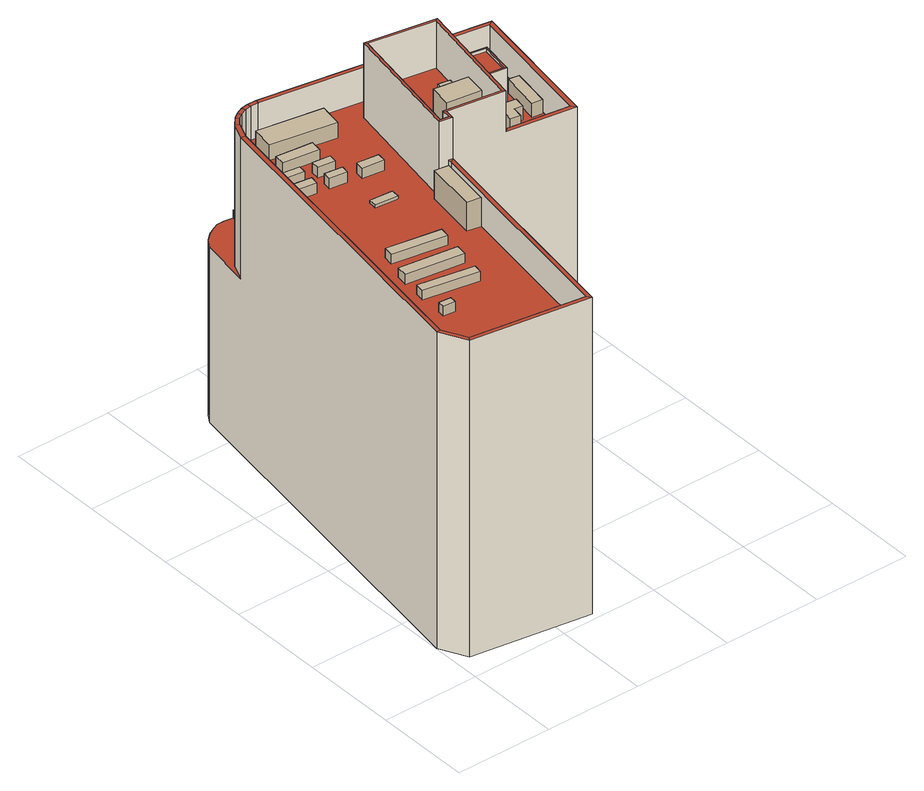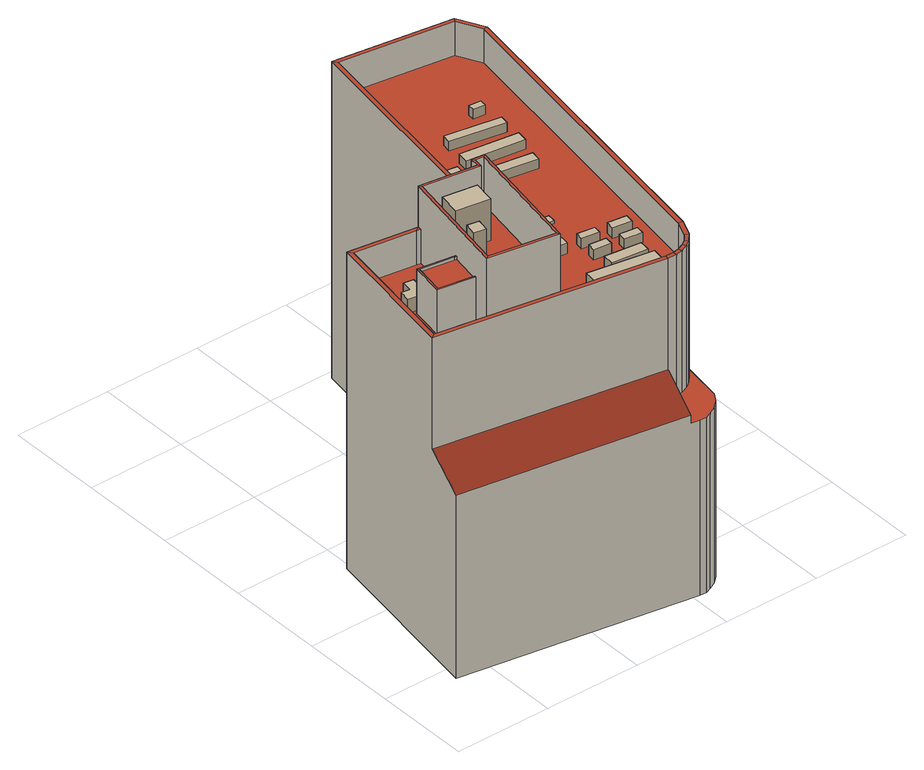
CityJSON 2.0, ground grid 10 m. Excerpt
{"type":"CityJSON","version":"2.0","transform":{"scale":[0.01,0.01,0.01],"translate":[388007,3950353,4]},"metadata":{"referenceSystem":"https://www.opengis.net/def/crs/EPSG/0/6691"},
"CityObjects":{
"building1":{"type":"Building","attributes":{"延べ面積換算係数":"0.8","大字・町コード":"25","町・丁目コード":"2","13+区市町村コード+大字・町コード+町・丁目コード":"13101025002","地区計画":"神田錦町南部地区","class":"3002","usage":"401","measuredHeight":34,"storeysAboveGround":8,"storeysBelowGround":2,"RiverFloodingRiskAttribute.description":"8","RiverFloodingRiskAttribute.rank":"1","RiverFloodingRiskAttribute.depth":0.378,"RiverFloodingRiskAttribute.adminType":"2","RiverFloodingRiskAttribute.scale":"2","HighTideRiskAttribute.description":"2","HighTideRiskAttribute.rank":"1","HighTideRiskAttribute.depth":0.03,"BuildingDetailAttribute.buildingRoofEdgeArea":769,"BuildingDetailAttribute.fireproofStructureType":"1001","BuildingDetailAttribute.urbanPlanType":"21","BuildingDetailAttribute.areaClassificationType":"22","BuildingDetailAttribute.districtsAndZonesType":"10","BuildingDetailAttribute.landUseType":"212","BuildingDetailAttribute.detailedUsage":"1210","BuildingDetailAttribute.specifiedBuildingCoverageRate":80,"BuildingDetailAttribute.specifiedFloorAreaRate":600,"BuildingDetailAttribute.surveyYear":2021,"BuildingIDAttribute.prefecture":"13","BuildingIDAttribute.city":"13101"},"address":[{"country":"日本","locality":"東京都千代田区神田錦町二丁目"}],"children":["building1-1"],"geometry":[{"type":"Solid","lod":"2","boundaries":[[[[0,1,2,3,4,5,6,7,8,9,10,11]],[[12,13,14,15,16,17,18,19,20,21,22,23,24,25,26,27,28,29,30,31,32,33,34]],[[35,36,37,38]],[[39,40,41,42]],[[43,44,36,35]],[[45,44,43,46]],[[47,48,49,50]],[[51,52,53,54]],[[55,56,57,58]],[[59,60,61,62]],[[63,45,46,64]],[[42,65,39]],[[66,67,68,69]],[[70,55,58,71]],[[72,73,74,75,76,77,78,79,80,81,82,83,84,85]],[[86,87,88,89,90,91]],[[56,92,93,57]],[[94,95,96]],[[62,61,97,98]],[[40,99,100,41]],[[53,52,101]],[[97,102,103,98]],[[104,105,106]],[[102,51,54,103]],[[107,108,109,110]],[[37,60,59,38]],[[92,66,69,93]],[[68,67,70,71]],[[111,112,113,114,115,116]],[[99,105,104,100]],[[50,49,63,64]],[[96,48,47,94]],[[94,58,57,13,12,95]],[[64,46,80,79,1,0]],[[32,31,63,49]],[[24,23,102,97]],[[46,43,81,80]],[[27,26,60,37]],[[87,86,67,66]],[[111,116,106,105]],[[1,79,78,2]],[[11,50,64,0]],[[10,47,50,11]],[[112,111,105,99]],[[110,109,103,54,8,7]],[[12,34,96,95]],[[33,32,49,48]],[[93,14,13,57]],[[16,15,69,68,53,101,20,19,104,106,116,115,65,42]],[[38,59,84,83]],[[104,19,18,100]],[[90,89,56,55]],[[86,91,70,67]],[[3,77,76,4]],[[17,41,100,18]],[[30,29,44,45]],[[114,113,40,39]],[[107,110,7,6,74,73]],[[4,76,75,5]],[[35,38,83,82]],[[68,71,9,8,54,53]],[[115,114,39,65]],[[29,28,36,44]],[[2,78,77,3]],[[62,98,108,72,85]],[[23,22,51,102]],[[14,93,69,15]],[[43,35,82,81]],[[113,112,99,40]],[[103,109,108,98]],[[26,25,61,60]],[[28,27,37,36]],[[59,62,85,84]],[[34,33,48,96]],[[5,75,74,6]],[[91,90,55,70]],[[71,58,94,47,10,9]],[[25,24,97,61]],[[16,42,41,17]],[[22,21,52,51]],[[108,107,73,72]],[[21,20,101,52]],[[31,30,45,63]],[[89,88,92,56]],[[88,87,66,92]]]],"semantics":{"surfaces":[{"type":"GroundSurface"},{"type":"RoofSurface"},{"type":"WallSurface"}],"values":[[0,1,1,1,1,1,1,1,1,1,1,1,1,1,1,1,1,1,1,1,1,1,1,1,1,1,1,1,1,1,1,1,2,2,2,2,2,2,2,2,2,2,2,2,2,2,2,2,2,2,2,2,2,2,2,2,2,2,2,2,2,2,2,2,2,2,2,2,2,2,2,2,2,2,2,2,2,2,2,2,2,2,2,2,2]]}}]},
"building1-1":{"type":"BuildingInstallation","parents":["building1"],"geometry":[{"type":"MultiSurface","lod":"2","boundaries":[[[117,118,119,120]],[[121,122,123,124]],[[125,126,127,128]],[[129,130,131,132]],[[133,134,34,135,136]],[[137,138,139,140]],[[141,142,143,144]],[[145,146,147,148]],[[149,150,151,152,153,154,155,156,157,158]],[[159,160,161,162]],[[163,164,165,166]],[[167,168,169,170]],[[171,172,173,174]],[[175,176,177,178]],[[179,180,181,182]],[[183,184,185,186]],[[187,188,189,190]],[[191,192,193,194]],[[195,196,197,198]],[[145,148,141,142]],[[148,147,144,141]],[[153,199,200,154]],[[152,201,199,153]],[[202,155,154,200]],[[167,203,204,168]],[[157,205,206,158]],[[156,207,205,157]],[[155,202,207,156]],[[151,208,201,152]],[[147,146,143,144]],[[202,200,199,201,208,209,210,206,205,207]],[[209,208,151,150]],[[166,165,162,159]],[[158,206,210,149]],[[165,164,161,162]],[[210,209,150,149]],[[163,166,159,160]],[[170,211,203,167]],[[203,211,212,204]],[[168,204,212,169]],[[164,163,160,161]],[[169,212,211,170]],[[118,213,214,119]],[[124,215,216,121]],[[125,217,218,126]],[[117,219,213,118]],[[219,220,214,213]],[[119,214,220,120]],[[180,221,222,181]],[[188,223,224,189]],[[120,220,219,117]],[[129,225,226,130]],[[179,227,221,180]],[[227,228,222,221]],[[222,228,182,181]],[[187,229,223,188]],[[224,223,229,230]],[[189,224,230,190]],[[193,231,232,194]],[[198,233,234,195]],[[182,228,227,179]],[[123,235,215,124]],[[235,236,216,215]],[[230,229,187,190]],[[216,236,122,121]],[[128,237,217,125]],[[238,218,217,237]],[[218,238,127,126]],[[239,240,177,176]],[[132,241,225,129]],[[192,242,231,193]],[[243,226,225,241]],[[244,232,231,242]],[[130,226,243,131]],[[194,232,244,191]],[[186,245,246,183]],[[247,239,176,175]],[[247,248,240,239]],[[177,240,248,178]],[[185,249,245,186]],[[246,245,249,250]],[[183,246,250,184]],[[251,252,139,138]],[[122,236,235,123]],[[178,248,247,175]],[[197,253,233,198]],[[191,244,242,192]],[[184,250,249,185]],[[234,233,253,254]],[[195,234,254,196]],[[127,238,237,128]],[[255,251,138,137]],[[252,251,255,256]],[[139,252,256,140]],[[243,241,132,131]],[[171,257,258,172]],[[140,256,255,137]],[[174,259,257,171]],[[257,259,260,258]],[[172,258,260,173]],[[254,253,197,196]],[[173,260,259,174]],[[136,261,262,133]],[[261,136,135,263]],[[264,262,261,263,265]],[[134,133,262,264]],[[135,34,265,263]],[[134,264,265,34]],[[146,145,142,143]]]}]}
},
"vertices":[
[9,531,27],[591,4333,27],[651,4425,27],[721,4486,27],[796,4529,27],[859,4554,27],[935,4553,27],[3332,4151,27],[3041,2307,27],[1746,2505,27],[1372,68,27],[152,254,27],[1688,2413,3056],[1595,2428,3056],[1827,3737,3056],[2547,3610,3056],[2513,3424,3056],[2891,3355,3056],[2833,3008,3056],[2449,3068,3056],[2338,2459,3056],[2381,2451,3056],[3005,2356,3056],[3219,3712,3056],[947,4100,3056],[861,4104,3056],[799,4093,3056],[730,4062,3056],[679,4026,3056],[621,3958,3056],[553,3797,3056],[54,538,3056],[180,293,3056],[1336,117,3056],[1682,2371,3056],[650,4058,3418],[679,4026,3418],[730,4062,3418],[708,4100,3418],[2527,3403,3536],[2871,3341,3536],[2891,3355,3536],[2513,3423,3536],[584,3981,3418],[621,3958,3418],[553,3797,3418],[511,3809,3418],[1372,68,3418],[1336,117,3418],[180,293,3418],[152,254,3418],[3005,2356,3418],[2381,2451,3418],[2331,2415,3418],[3041,2307,3418],[1709,2437,3859],[1626,2449,3859],[1595,2428,3859],[1731,2407,3859],[786,4135,3418],[799,4093,3418],[861,4104,3418],[858,4147,3418],[54,538,3418],[9,531,3418],[2510,3406,3536],[2516,3588,3859],[2309,2445,3859],[2331,2415,3859],[2547,3610,3859],[1724,2535,3859],[1746,2505,3859],[951,4143,1902],[1022,4538,1902],[935,4553,1902],[859,4554,1902],[796,4529,1902],[721,4486,1902],[651,4425,1902],[591,4333,1902],[511,3809,1902],[584,3981,1902],[650,4058,1902],[708,4100,1902],[786,4135,1902],[858,4147,1902],[2309,2445,3352],[2516,3588,3352],[1848,3706,3352],[1626,2449,3352],[1709,2437,3352],[1724,2535,3352],[1848,3706,3859],[1827,3737,3859],[1731,2407,3418],[1688,2413,3418],[1682,2371,3418],[947,4100,3418],[951,4143,3418],[2819,3028,3536],[2833,3008,3536],[2338,2459,3418],[3219,3712,3418],[3268,3747,3418],[2449,3068,3536],[2469,3083,3536],[2452,3086,3536],[1022,4538,1988],[951,4143,2225],[3268,3747,2225],[3332,4151,1988],[2469,3083,3507],[2819,3028,3507],[2871,3341,3507],[2527,3403,3507],[2510,3406,3507],[2452,3086,3507],
[642,1046,3056],[517,1057,3056],[523,1128,3056],[648,1116,3056],[543,1448,3056],[1106,1342,3056],[1089,1250,3056],[526,1355,3056],[558,1626,3056],[575,1743,3056],[1170,1657,3056],[1153,1540,3056],[651,1930,3056],[669,2036,3056],[1225,1940,3056],[1207,1835,3056],[1544,2430,3056],[1687,2406,3056],[1604,1866,3056],[1461,1890,3056],[1304,2633,3056],[1066,2653,3056],[1074,2739,3056],[1311,2719,3056],[2225,2612,3799],[1877,2668,3799],[1914,2897,3799],[2262,2842,3799],[1877,2668,3352],[1914,2897,3352],[2262,2842,3352],[2225,2612,3352],[2461,3033,3056],[2890,2955,3056],[2869,2837,3056],[2787,2852,3056],[2767,2743,3056],[2667,2762,3056],[2681,2840,3056],[2619,2851,3056],[2611,2808,3056],[2426,2842,3056],[2082,2945,3664],[2106,3071,3664],[2227,3048,3664],[2203,2922,3664],[2106,3071,3352],[2227,3048,3352],[2203,2922,3352],[2082,2945,3352],[3063,2801,3056],[2955,2819,3056],[3022,3222,3056],[3130,3204,3056],[1252,3056,3056],[1265,3150,3056],[1488,3121,3056],[1475,3026,3056],[1119,3097,3056],[938,3123,3056],[949,3205,3056],[1131,3179,3056],[812,3139,3056],[616,3167,3056],[628,3257,3056],[825,3229,3056],[972,3395,3056],[1152,3374,3056],[1141,3287,3056],[962,3309,3056],[835,3334,3056],[653,3360,3056],[664,3443,3056],[846,3417,3056],[1156,3620,3056],[1142,3504,3056],[768,3550,3056],[782,3665,3056],[841,4008,3056],[1507,3890,3056],[1466,3653,3056],[799,3770,3056],[2767,2743,3206],[2667,2762,3206],[2787,2852,3206],[2681,2840,3206],[3063,2801,3206],[2955,2819,3206],[2611,2808,3206],[2426,2842,3206],[2619,2851,3206],[2869,2837,3206],[2890,2955,3206],[2461,3033,3206],[3130,3204,3206],[3022,3222,3206],[517,1057,3159],[523,1128,3159],[526,1355,3159],[543,1448,3159],[558,1626,3159],[575,1743,3159],[642,1046,3159],[648,1116,3159],[616,3167,3168],[628,3257,3168],[653,3360,3168],[664,3443,3168],[651,1930,3159],[669,2036,3159],[812,3139,3168],[825,3229,3168],[835,3334,3168],[846,3417,3168],[768,3550,3168],[782,3665,3168],[799,3770,3222],[841,4008,3222],[1089,1250,3159],[1106,1342,3159],[1153,1540,3159],[1170,1657,3159],[938,3123,3168],[949,3205,3168],[1207,1835,3159],[1142,3504,3168],[1225,1940,3159],[1156,3620,3168],[962,3309,3168],[972,3395,3168],[1119,3097,3168],[1131,3179,3168],[1141,3287,3168],[1152,3374,3168],[1066,2653,3087],[1074,2739,3087],[1466,3653,3222],[1507,3890,3222],[1304,2633,3087],[1311,2719,3087],[1252,3056,3168],[1265,3150,3168],[1475,3026,3168],[1488,3121,3168],[1461,1890,3364],[1544,2430,3364],[1604,1866,3364],[1687,2406,3364],[1682,2371,3364]
]}
